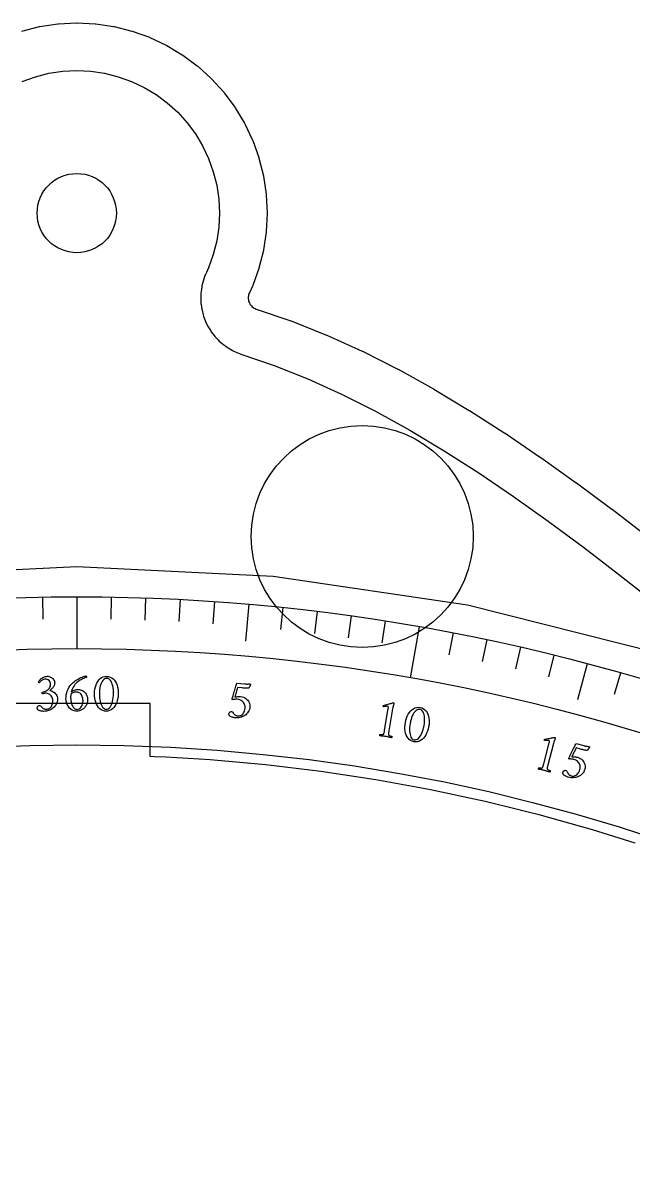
# Model space of a CAD drawing. Header units: millimetres. Extents: x -50 to 50, y -50 to 64.
# Drawn here: x -1.36 to 14.03, y 35.28 to 64.23 of the extents above; entities that cross this region are included whole.
import ezdxf

# ---------------------------------------------------------------- set-up
doc = ezdxf.new("R2010")
doc.units = ezdxf.units.MM
for name, color, linetype in [('CUT_INNER', 6, 'Continuous'), ('CUT_OUTER', 1, 'Continuous'), ('ENGRAVE', 7, 'Continuous'), ('ENGRAVE_FINE', 8, 'Continuous'), ('TEXT', 5, 'Continuous')]:
    doc.layers.add(name, color=color, linetype=linetype)

msp = doc.modelspace()

# ---------------------------------------------------------------- linework, layer by layer
at = {"layer": 'CUT_INNER'}
msp.add_lwpolyline([(14.0841, 43.5282), (13.8168, 43.6138), (13.5489, 43.6977), (13.2805, 43.78), (13.0116, 43.8607), (12.7423, 43.9397), (12.4724, 44.0171), (12.2021, 44.0928), (11.9313, 44.1668), (11.6601, 44.2392), (11.3884, 44.3099), (11.1163, 44.3789), (10.8438, 44.4463), (10.5709, 44.512), (10.2976, 44.576), (10.0239, 44.6384), (9.7498, 44.699), (9.4753, 44.758), (9.2005, 44.8153), (8.9254, 44.8709), (8.6499, 44.9248), (8.3741, 44.9771), (8.0979, 45.0276), (7.8215, 45.0765), (7.5448, 45.1236), (7.2678, 45.169), (6.9905, 45.2128), (6.7129, 45.2548), (6.4351, 45.2952), (6.1571, 45.3338), (5.8788, 45.3707), (5.6003, 45.4059), (5.3216, 45.4394), (5.0427, 45.4712), (4.7636, 45.5013), (4.4843, 45.5297), (4.2048, 45.5564), (3.9252, 45.5813), (3.6455, 45.6045), (3.3656, 45.626), (3.0856, 45.6458), (2.8054, 45.6639), (2.5252, 45.6803), (2.2448, 45.6949), (1.9644, 45.7078), (1.85, 45.7124), (1.85, 47.05), (-1.85, 47.05)], dxfattribs=at)
for centre, radius in [((0, 59.4258), 1), ((7.2, 51.2658), 2.8)]:
    msp.add_circle(centre, radius, dxfattribs=at)
at = {"layer": 'CUT_OUTER'}
msp.add_lwpolyline([(-1.3862, 64.0209), (-0.9436, 64.1317), (-0.9291, 64.1346), (-0.4778, 64.2016), (-0.4631, 64.203), (-0.0074, 64.2254), (0.0074, 64.2254), (0.4631, 64.203), (0.4778, 64.2016), (0.9291, 64.1346), (0.9436, 64.1317), (1.3862, 64.0209), (1.4003, 64.0166), (1.8299, 63.8629), (1.8435, 63.8572), (2.256, 63.6621), (2.269, 63.6552), (2.6604, 63.4206), (2.6727, 63.4124), (3.0392, 63.1406), (3.0505, 63.1313), (3.3887, 62.8248), (3.3991, 62.8144), (3.7055, 62.4763), (3.7148, 62.4649), (3.9867, 62.0984), (3.9948, 62.0862), (4.2294, 61.6948), (4.2364, 61.6818), (4.4315, 61.2693), (4.4371, 61.2557), (4.5908, 60.8261), (4.5951, 60.812), (4.706, 60.3693), (4.7088, 60.3549), (4.7758, 59.9035), (4.7772, 59.8889), (4.7996, 59.4331), (4.7996, 59.4184), (4.7772, 58.9626), (4.7758, 58.948), (4.7088, 58.4966), (4.706, 58.4822), (4.5951, 58.0395), (4.5908, 58.0255), (4.4371, 57.5958), (4.4315, 57.5822), (4.3532, 57.4168), (4.3419, 57.3894), (4.3333, 57.3609), (4.3276, 57.3318), (4.3248, 57.3022), (4.3249, 57.2725), (4.3279, 57.243), (4.3339, 57.2139), (4.3427, 57.1856), (4.3542, 57.1582), (4.3684, 57.1321), (4.3852, 57.1076), (4.4042, 57.0848), (4.4255, 57.064), (4.4486, 57.0455), (4.4735, 57.0293), (4.4999, 57.0156), (4.5275, 57.0046), (5.3964, 56.7079), (5.4035, 56.7053), (6.2968, 56.3492), (6.3032, 56.3465), (7.1971, 55.9414), (7.2028, 55.9386), (8.0975, 55.4868), (8.1025, 55.4842), (8.9978, 54.9884), (9.0022, 54.9859), (9.8981, 54.4493), (9.9019, 54.4469), (10.7983, 53.8726), (10.8016, 53.8704), (11.6986, 53.2621), (11.7014, 53.2601), (12.5988, 52.6214), (12.6011, 52.6197), (13.4991, 51.9545), (13.5009, 51.9531), (14.3993, 51.2656)], dxfattribs=at)
at = {"layer": 'ENGRAVE'}
for points in [[(-1.3771, 62.7504), (-1.0446, 62.8694), (-0.702, 62.9552), (-0.3527, 63.007), (0, 63.0243), (0.3527, 63.007), (0.702, 62.9552), (1.0446, 62.8694), (1.3771, 62.7504), (1.6963, 62.5994), (1.9992, 62.4178), (2.2829, 62.2075), (2.5446, 61.9703), (2.7817, 61.7087), (2.9921, 61.425), (3.1736, 61.1221), (3.3246, 60.8029), (3.4436, 60.4704), (3.5294, 60.1278), (3.5812, 59.7785), (3.5986, 59.4258), (3.5812, 59.073), (3.5294, 58.7237), (3.4436, 58.3812), (3.3246, 58.0487), (3.2685, 57.9299), (3.2444, 57.8756), (3.233, 57.8481), (3.1931, 57.7362), (3.1845, 57.7078), (3.1559, 57.5925), (3.1501, 57.5634), (3.133, 57.4459), (3.1302, 57.4163), (3.1248, 57.2976), (3.1249, 57.2679), (3.1312, 57.1493), (3.1343, 57.1198), (3.1523, 57.0024), (3.1582, 56.9733), (3.1878, 56.8582), (3.1966, 56.8299), (3.2374, 56.7183), (3.2489, 56.6909), (3.3006, 56.584), (3.3148, 56.5579), (3.3767, 56.4565), (3.3934, 56.432), (3.4651, 56.3372), (3.4841, 56.3145), (3.5648, 56.2273), (3.586, 56.2065), (3.6749, 56.1277), (3.6981, 56.1091), (3.7943, 56.0395), (3.8192, 56.0233), (3.9219, 55.9636), (3.9483, 55.9499), (4.0563, 55.9006), (4.0839, 55.8896), (4.1397, 55.869), (4.9802, 55.582), (5.8269, 55.2447), (6.6789, 54.8587), (7.5363, 54.4259), (8.3987, 53.9485), (9.266, 53.429), (10.1378, 52.8706), (11.0138, 52.2765), (11.8937, 51.6503), (12.7772, 50.9959), (13.6641, 50.3172), (14.5536, 49.6188)], [(14.6594, 48.3255), (9.8521, 49.5297), (4.9499, 50.2568), (0, 50.5), (-4.9499, 50.2568)], [(0, 49.745), (0, 48.436)], [(4.3356, 49.5557), (4.2541, 48.6243)], [(8.6381, 48.9893), (8.4108, 47.7001)], [(12.875, 48.05), (12.633, 47.1468)]]:
    msp.add_lwpolyline(points, dxfattribs=at)
for radius in [49.745, 48.436, 46.005]:
    msp.add_circle((0, 0), radius, dxfattribs=at)
at = {"layer": 'ENGRAVE_FINE'}
for points in [[(-0.8682, 49.7374), (-0.8584, 49.1765)], [(0.8682, 49.7374), (0.8584, 49.1765)], [(1.7361, 49.7147), (1.7165, 49.154)], [(2.6035, 49.6768), (2.5741, 49.1166)], [(3.47, 49.6238), (3.4309, 49.0642)], [(5.1998, 49.4725), (5.1411, 48.9146)], [(6.0624, 49.3742), (5.994, 48.8174)], [(6.9232, 49.2609), (6.8451, 48.7053)], [(7.7818, 49.1326), (7.6941, 48.5785)], [(9.4918, 48.831), (9.3847, 48.2804)], [(10.3426, 48.658), (10.2259, 48.1092)], [(11.1902, 48.47), (11.064, 47.9234)], [(12.0344, 48.2674), (11.8987, 47.723)], [(13.7116, 47.818), (13.5569, 47.2787)]]:
    msp.add_lwpolyline(points, dxfattribs=at)
at = {"layer": 'TEXT'}
for points in [[(-0.7409, 47.7379), (-0.7227, 47.737), (-0.7036, 47.7334), (-0.6836, 47.7274), (-0.6627, 47.7188), (-0.6421, 47.7078), (-0.6229, 47.6943), (-0.6052, 47.6785), (-0.589, 47.6603), (-0.5755, 47.6399), (-0.5657, 47.6173), (-0.5597, 47.5925), (-0.5575, 47.5656), (-0.5586, 47.5444), (-0.5625, 47.524), (-0.5691, 47.5044), (-0.5784, 47.4857), (-0.5897, 47.468), (-0.602, 47.4515), (-0.6153, 47.4362), (-0.6297, 47.4221), (-0.6443, 47.4093), (-0.6581, 47.3979), (-0.6711, 47.3879), (-0.6833, 47.3794), (-0.6632, 47.3756), (-0.6424, 47.3691), (-0.6208, 47.36), (-0.5985, 47.3484), (-0.5767, 47.3341), (-0.5565, 47.3172), (-0.538, 47.2978), (-0.5212, 47.2759), (-0.5071, 47.2513), (-0.4969, 47.2242), (-0.4907, 47.1945), (-0.4884, 47.1622), (-0.4899, 47.1281), (-0.4952, 47.0956), (-0.5043, 47.0646), (-0.5171, 47.0354), (-0.533, 47.0079), (-0.5514, 46.9825), (-0.5722, 46.9592), (-0.5954, 46.9379), (-0.6207, 46.9189), (-0.6474, 46.9021), (-0.6756, 46.8877), (-0.7053, 46.8756), (-0.7359, 46.8659), (-0.7669, 46.8589), (-0.7983, 46.8544), (-0.8301, 46.8526), (-0.8441, 46.8528), (-0.8598, 46.8539), (-0.8772, 46.856), (-0.8962, 46.859), (-0.9157, 46.8631), (-0.9342, 46.8683), (-0.9517, 46.8746), (-0.9684, 46.8821), (-0.9715, 46.8848), (-0.9755, 46.8889), (-0.9801, 46.8944), (-0.9855, 46.9013), (-0.9905, 46.909), (-0.9941, 46.9168), (-0.9964, 46.9249), (-0.9973, 46.9332), (-0.9965, 46.9472), (-0.9935, 46.9599), (-0.9883, 46.9712), (-0.9809, 46.9811), (-0.972, 46.9893), (-0.9625, 46.9951), (-0.9523, 46.9988), (-0.9415, 47.0001), (-0.9283, 46.999), (-0.9165, 46.9952), (-0.9061, 46.9886), (-0.8972, 46.9793), (-0.8889, 46.9689), (-0.8806, 46.9592), (-0.8722, 46.95), (-0.8637, 46.9415), (-0.8533, 46.9326), (-0.842, 46.9252), (-0.8297, 46.9194), (-0.8165, 46.915), (-0.803, 46.9119), (-0.7895, 46.9097), (-0.7761, 46.9085), (-0.7628, 46.9082), (-0.7447, 46.9098), (-0.7265, 46.9139), (-0.7083, 46.9205), (-0.69, 46.9296), (-0.6725, 46.9417), (-0.6565, 46.9571), (-0.642, 46.9757), (-0.629, 46.9976), (-0.6183, 47.0232), (-0.6109, 47.0526), (-0.6066, 47.0859), (-0.6055, 47.1231), (-0.6074, 47.1502), (-0.6125, 47.1756), (-0.6206, 47.1994), (-0.632, 47.2214), (-0.6458, 47.2414), (-0.6614, 47.2592), (-0.6789, 47.2749), (-0.6981, 47.2883), (-0.7186, 47.299), (-0.7396, 47.3065), (-0.7613, 47.3109), (-0.7834, 47.3121), (-0.7947, 47.3115), (-0.806, 47.31), (-0.8175, 47.3076), (-0.8289, 47.3043), (-0.8398, 47.3009), (-0.8494, 47.298), (-0.8576, 47.2957), (-0.8646, 47.2939), (-0.8683, 47.2997), (-0.8711, 47.306), (-0.8728, 47.3129), (-0.8735, 47.3203), (-0.8734, 47.3249), (-0.8729, 47.3287), (-0.8721, 47.3319), (-0.8709, 47.3343), (-0.844, 47.3419), (-0.8178, 47.351), (-0.7923, 47.3617), (-0.7676, 47.3739), (-0.7444, 47.3878), (-0.7236, 47.4034), (-0.7051, 47.4209), (-0.6891, 47.4401), (-0.6762, 47.4614), (-0.667, 47.485), (-0.6617, 47.5109), (-0.6602, 47.5391), (-0.663, 47.5652), (-0.6704, 47.589), (-0.6827, 47.6104), (-0.6996, 47.6295), (-0.7203, 47.6451), (-0.7435, 47.6561), (-0.7693, 47.6625), (-0.7978, 47.6643), (-0.8189, 47.6627), (-0.8387, 47.6585), (-0.857, 47.6519), (-0.8738, 47.6427), (-0.889, 47.6322), (-0.9025, 47.6215), (-0.9144, 47.6107), (-0.9245, 47.5998), (-0.9331, 47.5898), (-0.9403, 47.5818), (-0.9459, 47.5759), (-0.9501, 47.572), (-0.953, 47.5725), (-0.9558, 47.5743), (-0.9587, 47.5773), (-0.9616, 47.5815), (-0.9642, 47.5864), (-0.9661, 47.5912), (-0.9672, 47.5961), (-0.9677, 47.601), (-0.9566, 47.6172), (-0.9441, 47.6331), (-0.93, 47.6488), (-0.9145, 47.6643), (-0.8975, 47.679), (-0.8791, 47.6926), (-0.8594, 47.7049), (-0.8383, 47.716), (-0.8159, 47.7253), (-0.7922, 47.732), (-0.7672, 47.7363), (-0.7409, 47.7379)], [(0.0225, 47.4067), (0.0569, 47.405), (0.0884, 47.4), (0.117, 47.3916), (0.1427, 47.3799), (0.1657, 47.3656), (0.1862, 47.3495), (0.2042, 47.3316), (0.2197, 47.3118), (0.233, 47.2908), (0.2442, 47.2694), (0.2535, 47.2474), (0.2606, 47.2249), (0.266, 47.2027), (0.2699, 47.1816), (0.2721, 47.1617), (0.2728, 47.143), (0.2703, 47.1059), (0.2631, 47.0702), (0.2514, 47.0357), (0.235, 47.0027), (0.2148, 46.9718), (0.1915, 46.9441), (0.1652, 46.9196), (0.1357, 46.8982), (0.1037, 46.8808), (0.0697, 46.8684), (0.0338, 46.861), (-0.0042, 46.8585), (-0.034, 46.8602), (-0.0624, 46.8653), (-0.0893, 46.8738), (-0.1148, 46.8856), (-0.1386, 46.9003), (-0.1606, 46.9171), (-0.1808, 46.9362), (-0.1993, 46.9574), (-0.2158, 46.9803), (-0.2303, 47.0046), (-0.2429, 47.0302), (-0.2534, 47.0571), (-0.2618, 47.0846), (-0.2679, 47.1121), (-0.2716, 47.1395), (-0.2729, 47.1668), (-0.2711, 47.2185), (-0.2651, 47.2689), (-0.2548, 47.3179), (-0.2403, 47.3655), (-0.2218, 47.411), (-0.1992, 47.4535), (-0.1728, 47.493), (-0.1424, 47.5295), (-0.1169, 47.5556), (-0.0895, 47.5807), (-0.0602, 47.6047), (-0.029, 47.6276), (0.0034, 47.6492), (0.0361, 47.6692), (0.0692, 47.6876), (0.1026, 47.7044), (0.1357, 47.7193), (0.1677, 47.7319), (0.1985, 47.7421), (0.2281, 47.7501), (0.2326, 47.7491), (0.2362, 47.7461), (0.239, 47.741), (0.2408, 47.734), (0.242, 47.7265), (0.2428, 47.7202), (0.2433, 47.715), (0.2435, 47.7109), (0.2208, 47.7033), (0.1965, 47.6943), (0.1708, 47.684), (0.1436, 47.6722), (0.1156, 47.6586), (0.0875, 47.6429), (0.0593, 47.6251), (0.0311, 47.6052), (0.0035, 47.5829), (-0.0226, 47.5579), (-0.0472, 47.5301), (-0.0705, 47.4996), (-0.0916, 47.4661), (-0.1101, 47.4291), (-0.1259, 47.3887), (-0.1391, 47.3449), (-0.1203, 47.3588), (-0.1005, 47.3711), (-0.0796, 47.3817), (-0.0577, 47.3906), (-0.0358, 47.3976), (-0.0151, 47.4027), (0.0043, 47.4057), (0.0225, 47.4067)], [(0.7536, 47.7363), (0.8005, 47.7318), (0.8435, 47.7198), (0.8825, 47.7003), (0.9175, 47.6733), (0.9484, 47.6402), (0.9751, 47.6021), (0.9976, 47.5591), (1.0159, 47.5112), (1.0299, 47.4597), (1.0395, 47.4059), (1.0447, 47.3499), (1.0456, 47.2916), (1.0421, 47.2335), (1.0343, 47.1777), (1.0222, 47.1244), (1.0059, 47.0736), (0.9854, 47.0265), (0.9612, 46.9843), (0.9332, 46.9471), (0.9015, 46.9149), (0.8662, 46.8889), (0.8274, 46.8706), (0.7853, 46.8599), (0.7397, 46.8569), (0.6955, 46.8613), (0.6544, 46.8733), (0.6166, 46.8929), (0.582, 46.9199), (0.5509, 46.9532), (0.5238, 46.9912), (0.5006, 47.0341), (0.4813, 47.0819), (0.4662, 47.1332), (0.4556, 47.1869), (0.4494, 47.2428), (0.4477, 47.3011), (0.4505, 47.3593), (0.4576, 47.4151), (0.4691, 47.4686), (0.4851, 47.5196), (0.5052, 47.5669), (0.5294, 47.6091), (0.5577, 47.6463), (0.59, 47.6785), (0.626, 47.7044), (0.6652, 47.7226), (0.7078, 47.7333), (0.7536, 47.7363)], [(0.7599, 47.6859), (0.7319, 47.6831), (0.7058, 47.6736), (0.6816, 47.6576), (0.6594, 47.6349), (0.6394, 47.6068), (0.6217, 47.5741), (0.6063, 47.5369), (0.5934, 47.4953), (0.5829, 47.4501), (0.5753, 47.4025), (0.5705, 47.3524), (0.5685, 47.2998), (0.5692, 47.2477), (0.5728, 47.1978), (0.5792, 47.1501), (0.5885, 47.1044), (0.6001, 47.0621), (0.6138, 47.0242), (0.6295, 46.9908), (0.6473, 46.9617), (0.6669, 46.9382), (0.688, 46.9213), (0.7107, 46.911), (0.735, 46.9073), (0.7643, 46.9102), (0.7912, 46.92), (0.8156, 46.9366), (0.8375, 46.9601), (0.857, 46.9893), (0.8741, 47.0231), (0.8887, 47.0615), (0.9009, 47.1044), (0.9107, 47.1506), (0.918, 47.1988), (0.9228, 47.249), (0.9251, 47.3011), (0.9247, 47.3536), (0.9216, 47.4035), (0.9157, 47.4507), (0.907, 47.4952), (0.8958, 47.5362), (0.8824, 47.5729), (0.8667, 47.6053), (0.8488, 47.6333), (0.829, 47.656), (0.8076, 47.6723), (0.7846, 47.6823), (0.7599, 47.6859)], [(4.1318, 47.2263), (4.1707, 47.2206), (4.2061, 47.2106), (4.238, 47.1963), (4.2665, 47.1778), (4.2915, 47.1561), (4.313, 47.1323), (4.331, 47.1065), (4.3456, 47.0786), (4.3564, 47.0496), (4.3634, 47.0206), (4.3665, 46.9915), (4.3658, 46.9623), (4.3607, 46.9285), (4.3521, 46.8966), (4.3399, 46.8668), (4.3242, 46.839), (4.3055, 46.8134), (4.2846, 46.79), (4.2615, 46.7689), (4.2362, 46.7502), (4.2092, 46.7338), (4.1809, 46.7199), (4.1514, 46.7084), (4.1206, 46.6994), (4.0891, 46.693), (4.0576, 46.6892), (4.0259, 46.688), (3.9941, 46.6894), (3.9801, 46.6911), (3.9646, 46.6938), (3.9475, 46.6977), (3.9289, 46.7026), (3.91, 46.7086), (3.8921, 46.7157), (3.8753, 46.7238), (3.8595, 46.733), (3.8567, 46.736), (3.8532, 46.7405), (3.8491, 46.7465), (3.8445, 46.7539), (3.8403, 46.762), (3.8375, 46.7702), (3.8361, 46.7785), (3.836, 46.7868), (3.8383, 46.8007), (3.8425, 46.8129), (3.8489, 46.8236), (3.8573, 46.8328), (3.8669, 46.84), (3.877, 46.8448), (3.8875, 46.8474), (3.8984, 46.8476), (3.9115, 46.8452), (3.9228, 46.8401), (3.9324, 46.8325), (3.9404, 46.8224), (3.9475, 46.8112), (3.9548, 46.8006), (3.9622, 46.7906), (3.9698, 46.7813), (3.9792, 46.7714), (3.9897, 46.7629), (4.0013, 46.7558), (4.0139, 46.7501), (4.0271, 46.7456), (4.0403, 46.7421), (4.0535, 46.7395), (4.0667, 46.7379), (4.0849, 46.7375), (4.1033, 46.7397), (4.1222, 46.7444), (4.1413, 46.7517), (4.16, 46.7618), (4.1775, 46.7755), (4.1938, 46.7925), (4.209, 46.813), (4.2222, 46.8373), (4.2327, 46.8658), (4.2404, 46.8985), (4.2453, 46.9354), (4.2459, 46.9573), (4.2439, 46.9799), (4.2392, 47.0032), (4.2318, 47.0272), (4.2214, 47.0508), (4.2076, 47.0729), (4.1903, 47.0935), (4.1697, 47.1127), (4.1452, 47.1293), (4.1163, 47.1422), (4.083, 47.1513), (4.0453, 47.1566), (4.0331, 47.1572), (4.0189, 47.1572), (4.0028, 47.1566), (3.9846, 47.1554), (3.9668, 47.1536), (3.9515, 47.1514), (3.9389, 47.1486), (3.9288, 47.1454), (3.9268, 47.1459), (3.9249, 47.1473), (3.9232, 47.1494), (3.9216, 47.1523), (3.9204, 47.1556), (3.9196, 47.1589), (3.9192, 47.1624), (3.9192, 47.1658), (3.9301, 47.2035), (3.941, 47.2412), (3.9519, 47.2789), (3.9629, 47.3165), (3.9736, 47.3536), (3.984, 47.3893), (3.994, 47.4238), (4.0037, 47.4569), (4.0127, 47.488), (4.0206, 47.516), (4.0275, 47.5411), (4.0333, 47.5632), (4.2365, 47.5455), (4.2507, 47.5444), (4.2651, 47.5437), (4.2797, 47.5432), (4.2946, 47.5431), (4.3089, 47.5433), (4.322, 47.5436), (4.3339, 47.5442), (4.3445, 47.5449), (4.3533, 47.5456), (4.3596, 47.5462), (4.3633, 47.5465), (4.3646, 47.5466), (4.3678, 47.5443), (4.3708, 47.5422), (4.3735, 47.5402), (4.3759, 47.5385), (4.3779, 47.5368), (4.3793, 47.5347), (4.38, 47.5323), (4.3801, 47.5297), (4.3795, 47.5268), (4.3782, 47.5223), (4.3761, 47.5163), (4.3732, 47.5086), (4.3696, 47.4999), (4.3655, 47.4909), (4.3608, 47.4814), (4.3556, 47.4716), (4.3498, 47.4619), (4.3437, 47.453), (4.3373, 47.4448), (4.3304, 47.4374), (4.3155, 47.4373), (4.2992, 47.4374), (4.2815, 47.4376), (4.2624, 47.4379), (4.2417, 47.4385), (4.2192, 47.4397), (4.1951, 47.4413), (4.1692, 47.4434), (4.0538, 47.4534), (4.0448, 47.4231), (4.036, 47.3926), (4.0272, 47.3618), (4.0185, 47.3308), (4.0099, 47.3), (4.0012, 47.27), (3.9925, 47.2408), (3.9838, 47.2123), (3.9993, 47.2164), (4.017, 47.2199), (4.0369, 47.2227), (4.0589, 47.2249), (4.0808, 47.2264), (4.1002, 47.2271), (4.1172, 47.2271), (4.1318, 47.2263)], [(-0.1501, 47.2848), (-0.1514, 47.2735), (-0.1525, 47.262), (-0.1534, 47.2504), (-0.1542, 47.2386), (-0.1548, 47.2267), (-0.1552, 47.2148), (-0.1554, 47.203), (-0.1554, 47.1911), (-0.1547, 47.1677), (-0.1528, 47.1439), (-0.1497, 47.1195), (-0.1453, 47.0946), (-0.1397, 47.0699), (-0.1328, 47.0461), (-0.1246, 47.0231), (-0.1151, 47.001), (-0.1042, 46.9804), (-0.0921, 46.9617), (-0.0787, 46.9451), (-0.0641, 46.9305), (-0.0481, 46.9186), (-0.031, 46.9101), (-0.0126, 46.905), (0.007, 46.9033), (0.0382, 46.9071), (0.0665, 46.9186), (0.0918, 46.9378), (0.1143, 46.9646), (0.1327, 46.9973), (0.1458, 47.0338), (0.1538, 47.0741), (0.1566, 47.1183), (0.1556, 47.1472), (0.1524, 47.175), (0.147, 47.2018), (0.1394, 47.2275), (0.1295, 47.2515), (0.117, 47.273), (0.1019, 47.2921), (0.0842, 47.3087), (0.0638, 47.3222), (0.0404, 47.3318), (0.014, 47.3376), (-0.0155, 47.3396), (-0.0306, 47.339), (-0.0465, 47.3373), (-0.0632, 47.3344), (-0.0808, 47.3304), (-0.0985, 47.3241), (-0.116, 47.3144), (-0.1332, 47.3013), (-0.1501, 47.2848)], [(7.7656, 46.3793), (7.8568, 46.9241), (7.8587, 46.9375), (7.8594, 46.9488), (7.8589, 46.958), (7.8573, 46.9651), (7.8544, 46.9706), (7.8501, 46.9748), (7.8445, 46.9779), (7.8375, 46.9798), (7.8287, 46.9806), (7.8175, 46.9804), (7.8041, 46.9793), (7.7884, 46.9773), (7.7725, 46.9748), (7.7586, 46.9725), (7.7467, 46.9702), (7.7367, 46.9681), (7.7321, 46.9741), (7.7291, 46.9803), (7.7278, 46.9869), (7.7281, 46.9936), (7.7281, 46.9937), (7.7281, 46.994), (7.7282, 46.9944), (7.7283, 46.995), (7.7289, 46.9975), (7.7297, 46.9994), (7.7308, 47.0007), (7.7322, 47.0014), (7.762, 47.0093), (7.7916, 47.0173), (7.821, 47.0254), (7.8501, 47.0337), (7.8778, 47.0416), (7.9032, 47.0487), (7.9261, 47.0551), (7.9465, 47.0607), (7.9634, 47.0653), (7.9756, 47.0686), (7.9833, 47.0704), (7.9863, 47.071), (7.9891, 47.0705), (7.9922, 47.0695), (7.9947, 47.0674), (7.9964, 47.0645), (7.9975, 47.0606), (7.9981, 47.0564), (7.9986, 47.0526), (7.999, 47.0492), (7.9993, 47.0461), (7.9986, 47.044), (7.9965, 47.0379), (7.9929, 47.0276), (7.988, 47.0133), (7.9824, 46.995), (7.9769, 46.9731), (7.9714, 46.9476), (7.9661, 46.9184), (7.8716, 46.3614), (7.8691, 46.3465), (7.8668, 46.3321), (7.8646, 46.3182), (7.8626, 46.3048), (7.8612, 46.2922), (7.8605, 46.2807), (7.8606, 46.2703), (7.8616, 46.261), (7.8633, 46.2572), (7.867, 46.2533), (7.8726, 46.2493), (7.88, 46.2451), (7.8887, 46.241), (7.8976, 46.2373), (7.9069, 46.234), (7.9165, 46.2311), (7.9255, 46.2286), (7.9332, 46.2266), (7.9394, 46.2251), (7.9442, 46.2242), (7.9455, 46.2206), (7.9462, 46.216), (7.9463, 46.2105), (7.9457, 46.204), (7.9446, 46.1977), (7.9429, 46.1925), (7.9405, 46.1884), (7.9376, 46.1856), (7.9177, 46.1904), (7.8987, 46.1949), (7.8804, 46.1992), (7.863, 46.2033), (7.8457, 46.2072), (7.8277, 46.2109), (7.8089, 46.2145), (7.7894, 46.2179), (7.7706, 46.2209), (7.7526, 46.2236), (7.7354, 46.2258), (7.7191, 46.2276), (7.7025, 46.2292), (7.6847, 46.231), (7.6657, 46.2328), (7.6455, 46.2348), (7.6437, 46.2385), (7.6429, 46.2431), (7.6429, 46.2485), (7.6439, 46.2549), (7.6456, 46.2612), (7.6474, 46.2664), (7.6496, 46.2705), (7.6519, 46.2735), (7.6568, 46.2728), (7.6632, 46.2721), (7.6711, 46.2715), (7.6804, 46.2709), (7.6905, 46.2705), (7.7003, 46.2706), (7.71, 46.2711), (7.7194, 46.2722), (7.7278, 46.2737), (7.7342, 46.2757), (7.7385, 46.2783), (7.7407, 46.2814), (7.7447, 46.2898), (7.7484, 46.2996), (7.7517, 46.3106), (7.7548, 46.323), (7.7576, 46.3362), (7.7604, 46.35), (7.763, 46.3644), (7.7656, 46.3793)], [(8.6612, 46.9501), (8.7067, 46.9378), (8.7471, 46.9189), (8.7823, 46.8932), (8.8123, 46.8608), (8.8373, 46.8229), (8.8573, 46.7809), (8.8724, 46.7348), (8.8825, 46.6845), (8.8878, 46.6314), (8.8883, 46.5768), (8.8842, 46.5207), (8.8754, 46.4631), (8.8623, 46.4063), (8.8454, 46.3526), (8.8246, 46.3021), (8.8, 46.2547), (8.7721, 46.2116), (8.7412, 46.174), (8.7074, 46.142), (8.6708, 46.1155), (8.6316, 46.0957), (8.5904, 46.0841), (8.5471, 46.0806), (8.5016, 46.0851), (8.4587, 46.0968), (8.4202, 46.1155), (8.3862, 46.141), (8.3565, 46.1734), (8.3314, 46.2114), (8.3109, 46.2534), (8.2952, 46.2996), (8.2841, 46.3499), (8.2777, 46.403), (8.2762, 46.4576), (8.2794, 46.5138), (8.2874, 46.5716), (8.2997, 46.6285), (8.316, 46.6824), (8.3362, 46.7332), (8.3604, 46.7809), (8.3881, 46.8241), (8.419, 46.8618), (8.453, 46.8938), (8.4902, 46.9202), (8.53, 46.9397), (8.5718, 46.9512), (8.6155, 46.9547), (8.6612, 46.9501)], [(8.659, 46.8993), (8.6309, 46.9011), (8.6036, 46.8962), (8.5771, 46.8843), (8.5515, 46.8657), (8.5271, 46.8412), (8.5042, 46.812), (8.4829, 46.7779), (8.4632, 46.7389), (8.4454, 46.6961), (8.43, 46.6504), (8.4169, 46.6018), (8.4062, 46.5503), (8.3983, 46.4988), (8.3936, 46.449), (8.392, 46.4008), (8.3935, 46.3543), (8.398, 46.3107), (8.4052, 46.271), (8.4152, 46.2354), (8.4279, 46.2038), (8.4433, 46.1774), (8.4613, 46.1572), (8.482, 46.1433), (8.5053, 46.1356), (8.5347, 46.1336), (8.5629, 46.1388), (8.5897, 46.1512), (8.6152, 46.1707), (8.6393, 46.1962), (8.6617, 46.2267), (8.6825, 46.2621), (8.7017, 46.3025), (8.719, 46.3464), (8.7341, 46.3928), (8.7472, 46.4414), (8.7581, 46.4925), (8.7665, 46.5443), (8.7717, 46.594), (8.7737, 46.6415), (8.7725, 46.6868), (8.7682, 46.7292), (8.7611, 46.7676), (8.751, 46.8021), (8.738, 46.8327), (8.7223, 46.8584), (8.7038, 46.878), (8.6828, 46.8917), (8.659, 46.8993)], [(11.7783, 45.526), (11.9166, 46.0607), (11.9196, 46.074), (11.9213, 46.0852), (11.9216, 46.0944), (11.9206, 46.1016), (11.9182, 46.1073), (11.9144, 46.1119), (11.909, 46.1154), (11.9022, 46.1179), (11.8935, 46.1195), (11.8824, 46.1203), (11.8689, 46.1204), (11.8531, 46.1197), (11.837, 46.1187), (11.823, 46.1175), (11.8109, 46.1163), (11.8008, 46.1151), (11.7967, 46.1215), (11.7943, 46.1279), (11.7935, 46.1345), (11.7944, 46.1413), (11.7944, 46.1413), (11.7945, 46.1416), (11.7946, 46.142), (11.7948, 46.1426), (11.7956, 46.145), (11.7966, 46.1468), (11.7978, 46.1481), (11.7992, 46.1487), (11.8296, 46.1539), (11.8598, 46.1593), (11.8897, 46.1648), (11.9195, 46.1705), (11.9478, 46.1759), (11.9737, 46.1808), (11.997, 46.1852), (12.0179, 46.1891), (12.0351, 46.1922), (12.0476, 46.1943), (12.0554, 46.1955), (12.0584, 46.1958), (12.0611, 46.1951), (12.0642, 46.1938), (12.0664, 46.1916), (12.0679, 46.1885), (12.0686, 46.1845), (12.0689, 46.1803), (12.0691, 46.1764), (12.0692, 46.173), (12.0692, 46.1699), (12.0683, 46.1679), (12.0657, 46.162), (12.0612, 46.152), (12.0551, 46.1382), (12.0479, 46.1205), (12.0405, 46.0992), (12.0329, 46.0742), (12.025, 46.0456), (11.8823, 45.499), (11.8785, 45.4843), (11.8749, 45.4702), (11.8716, 45.4565), (11.8685, 45.4433), (11.8659, 45.4309), (11.8642, 45.4195), (11.8634, 45.4091), (11.8636, 45.3998), (11.865, 45.3959), (11.8683, 45.3917), (11.8735, 45.3872), (11.8806, 45.3823), (11.8888, 45.3775), (11.8974, 45.373), (11.9063, 45.3689), (11.9157, 45.3652), (11.9245, 45.3619), (11.9319, 45.3593), (11.938, 45.3573), (11.9427, 45.3559), (11.9437, 45.3522), (11.944, 45.3476), (11.9435, 45.3421), (11.9424, 45.3357), (11.9407, 45.3295), (11.9386, 45.3244), (11.9359, 45.3206), (11.9327, 45.318), (11.9133, 45.3245), (11.8947, 45.3307), (11.877, 45.3366), (11.86, 45.3422), (11.8431, 45.3475), (11.8254, 45.3528), (11.807, 45.358), (11.7879, 45.3631), (11.7694, 45.3678), (11.7517, 45.372), (11.7348, 45.3757), (11.7187, 45.3789), (11.7023, 45.382), (11.6848, 45.3853), (11.666, 45.3888), (11.6461, 45.3925), (11.6446, 45.3963), (11.6441, 45.401), (11.6447, 45.4064), (11.6462, 45.4127), (11.6484, 45.4188), (11.6507, 45.4238), (11.6532, 45.4277), (11.6558, 45.4305), (11.6606, 45.4294), (11.6669, 45.4282), (11.6747, 45.4268), (11.684, 45.4254), (11.6939, 45.4241), (11.7038, 45.4234), (11.7134, 45.4231), (11.723, 45.4233), (11.7314, 45.4241), (11.7379, 45.4256), (11.7424, 45.4277), (11.745, 45.4306), (11.7497, 45.4387), (11.7542, 45.4481), (11.7585, 45.4588), (11.7626, 45.4708), (11.7666, 45.4838), (11.7705, 45.4973), (11.7744, 45.5114), (11.7783, 45.526)], [(12.6308, 45.6931), (12.668, 45.6804), (12.701, 45.6642), (12.7299, 45.6443), (12.7545, 45.6209), (12.7751, 45.5951), (12.792, 45.5678), (12.805, 45.5391), (12.8143, 45.509), (12.8197, 45.4786), (12.8213, 45.4488), (12.8191, 45.4196), (12.813, 45.391), (12.8019, 45.3586), (12.7877, 45.3289), (12.7703, 45.3018), (12.7497, 45.2773), (12.7267, 45.2555), (12.702, 45.2363), (12.6754, 45.2198), (12.6471, 45.2059), (12.6176, 45.1947), (12.5872, 45.1862), (12.5561, 45.1803), (12.5242, 45.177), (12.4921, 45.1764), (12.4604, 45.1783), (12.429, 45.1829), (12.398, 45.1901), (12.3846, 45.1942), (12.3698, 45.1998), (12.3537, 45.2067), (12.3363, 45.2149), (12.3188, 45.2242), (12.3025, 45.2344), (12.2874, 45.2455), (12.2736, 45.2573), (12.2713, 45.2608), (12.2687, 45.2659), (12.2658, 45.2725), (12.2626, 45.2806), (12.2599, 45.2894), (12.2586, 45.298), (12.2588, 45.3063), (12.2602, 45.3145), (12.2649, 45.3278), (12.2714, 45.3391), (12.2796, 45.3484), (12.2895, 45.3559), (12.3003, 45.3612), (12.3111, 45.3642), (12.3218, 45.3648), (12.3326, 45.363), (12.345, 45.3582), (12.3552, 45.3512), (12.3633, 45.342), (12.3693, 45.3306), (12.3743, 45.3183), (12.3795, 45.3066), (12.385, 45.2954), (12.3908, 45.2848), (12.3982, 45.2734), (12.407, 45.2632), (12.4171, 45.2541), (12.4285, 45.2462), (12.4407, 45.2394), (12.453, 45.2335), (12.4655, 45.2285), (12.4782, 45.2246), (12.496, 45.2209), (12.5146, 45.2198), (12.5339, 45.221), (12.554, 45.2246), (12.5743, 45.2312), (12.594, 45.2414), (12.6131, 45.2552), (12.6318, 45.2726), (12.6492, 45.2941), (12.6646, 45.3203), (12.6781, 45.351), (12.6897, 45.3864), (12.6942, 45.4079), (12.6963, 45.4305), (12.6959, 45.4542), (12.693, 45.4791), (12.6871, 45.5042), (12.6775, 45.5285), (12.6643, 45.5519), (12.6475, 45.5745), (12.6264, 45.5953), (12.6003, 45.6132), (12.5692, 45.6281), (12.5331, 45.6402), (12.5213, 45.643), (12.5073, 45.6456), (12.4913, 45.648), (12.4732, 45.6501), (12.4553, 45.6516), (12.4399, 45.6521), (12.427, 45.6517), (12.4165, 45.6503), (12.4146, 45.6512), (12.4131, 45.6529), (12.4117, 45.6553), (12.4107, 45.6584), (12.4101, 45.6619), (12.4099, 45.6653), (12.4101, 45.6688), (12.4108, 45.6722), (12.4284, 45.7072), (12.4459, 45.7423), (12.4635, 45.7774), (12.4811, 45.8125), (12.4984, 45.8469), (12.5151, 45.8802), (12.5312, 45.9123), (12.5467, 45.9431), (12.5611, 45.972), (12.574, 45.9982), (12.5853, 46.0216), (12.5951, 46.0423), (12.7917, 45.988), (12.8055, 45.9844), (12.8195, 45.981), (12.8338, 45.9779), (12.8484, 45.9751), (12.8625, 45.9727), (12.8754, 45.9706), (12.8872, 45.969), (12.8978, 45.9678), (12.9066, 45.9669), (12.9128, 45.9663), (12.9166, 45.9659), (12.9179, 45.9658), (12.9206, 45.963), (12.9231, 45.9603), (12.9254, 45.958), (12.9276, 45.9558), (12.9292, 45.9537), (12.9302, 45.9514), (12.9305, 45.949), (12.9301, 45.9464), (12.929, 45.9437), (12.9268, 45.9395), (12.9236, 45.9339), (12.9194, 45.9269), (12.9143, 45.919), (12.9087, 45.9108), (12.9023, 45.9024), (12.8954, 45.8937), (12.888, 45.8852), (12.8804, 45.8776), (12.8725, 45.8707), (12.8645, 45.8646), (12.8498, 45.8673), (12.8338, 45.8703), (12.8164, 45.8737), (12.7976, 45.8775), (12.7774, 45.8819), (12.7555, 45.887), (12.7321, 45.893), (12.707, 45.8998), (12.5953, 45.9306), (12.581, 45.9024), (12.5668, 45.874), (12.5526, 45.8453), (12.5384, 45.8164), (12.5243, 45.7877), (12.5103, 45.7597), (12.4964, 45.7326), (12.4827, 45.7062), (12.4988, 45.7074), (12.5168, 45.7076), (12.5369, 45.7067), (12.5589, 45.7049), (12.5807, 45.7024), (12.5999, 45.6996), (12.6166, 45.6965), (12.6308, 45.6931)]]:
    msp.add_lwpolyline(points, close=True, dxfattribs=at)

doc.saveas('drawing.dxf')
